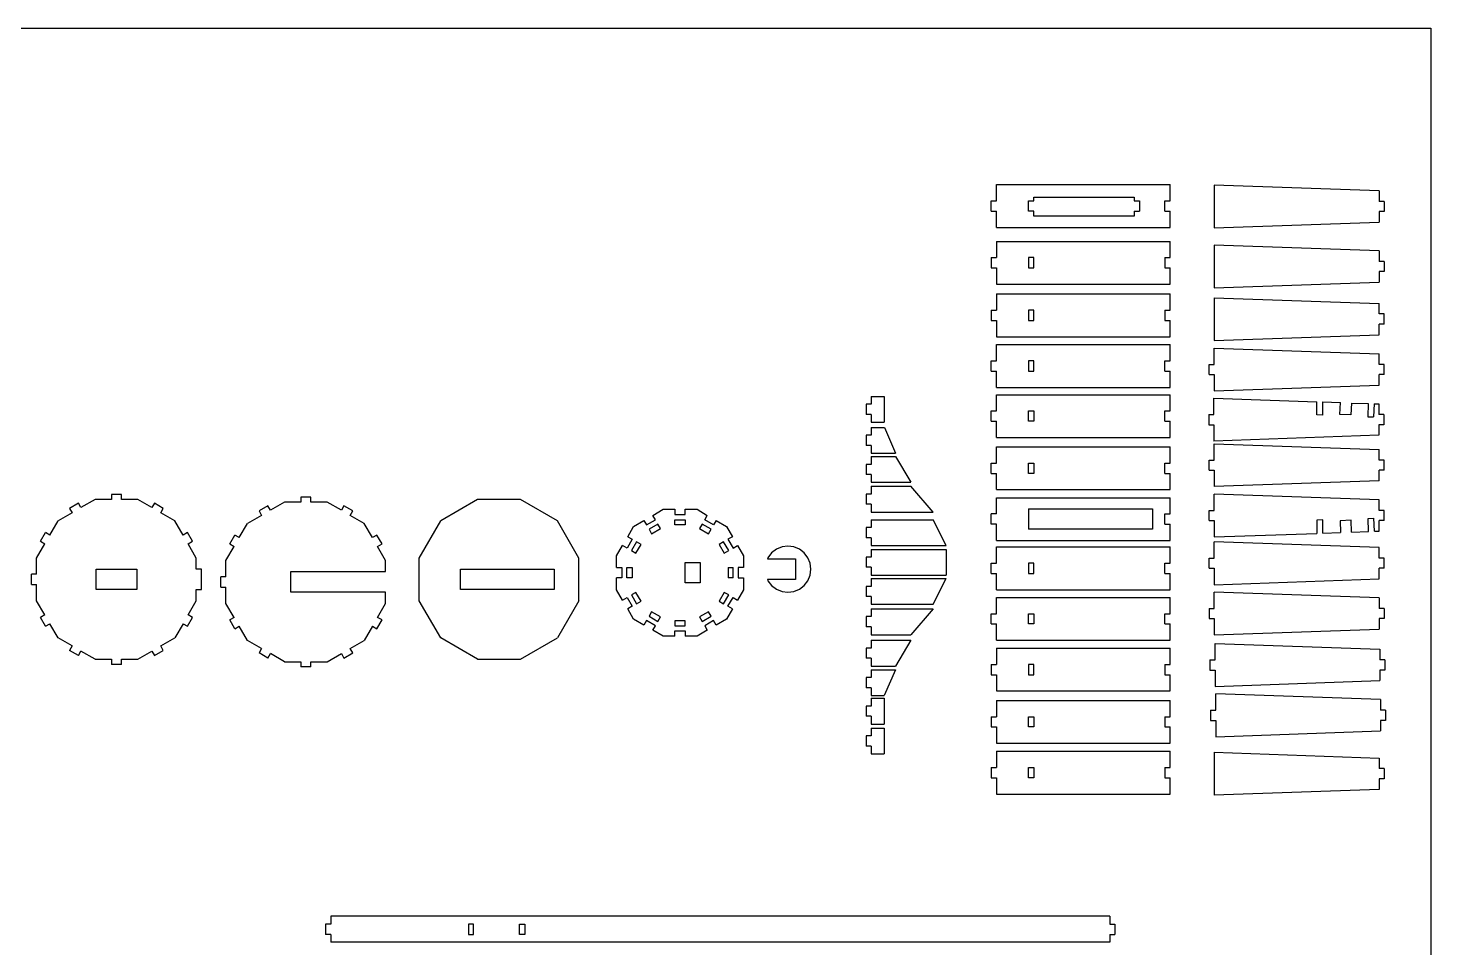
# Model space of a CAD drawing. Extents: x -1762 to 1685, y -691 to 759.
# Drawn here: x 588 to 1685, y 40 to 759 of the extents above; entities that cross this region are included whole.
import ezdxf

# ---------------------------------------------------------------- set-up
doc = ezdxf.new("R2010")
doc.units = 0
doc.header["$MEASUREMENT"] = 0
doc.layers.get('0').update_dxf_attribs({"linetype": 'CONTINUOUS'})

msp = doc.modelspace()

# ---------------------------------------------------------------- linework, layer by layer
for p, q in [((-1761.7, 758.9), (1685, 758.9)), ((1685, 758.9), (1685, -691.1)), ((1345.4, 636.5), (1481.1, 636.5)), ((1345.4, 623.7), (1345.4, 636.5)), ((1481.1, 623.7), (1481.1, 636.5)), ((1644.5, 631.6), (1515.7, 636.1)), ((1515.7, 636.1), (1515.7, 602.7)), ((1374.5, 623.7), (1374.5, 626.6)), ((1374.5, 626.6), (1453.1, 626.6)), ((1453.1, 626.6), (1453.1, 623.7)), ((1644.5, 631.6), (1644.5, 623.4)), ((1341.4, 623.7), (1345.4, 623.7)), ((1341.4, 615.7), (1341.4, 623.7)), ((1341.4, 615.7), (1345.4, 615.7)), ((1345.4, 603), (1345.4, 615.7)), ((1370.5, 615.7), (1370.5, 623.7)), ((1370.5, 623.7), (1374.5, 623.7)), ((1374.5, 615.7), (1370.5, 615.7)), ((1374.5, 611.8), (1374.5, 615.7)), ((1453.1, 623.7), (1457.1, 623.7)), ((1453.1, 615.7), (1457.1, 615.7)), ((1453.1, 615.7), (1453.1, 611.8)), ((1457.1, 623.7), (1457.1, 615.7)), ((1477.1, 615.7), (1477.1, 623.7)), ((1477.1, 623.7), (1481.1, 623.7)), ((1477.1, 615.7), (1481.1, 615.7)), ((1481.1, 603), (1481.1, 615.7)), ((1648.5, 623.4), (1644.5, 623.4)), ((1644.5, 615.4), (1644.5, 607.2)), ((1648.5, 615.4), (1644.5, 615.4)), ((1648.5, 623.4), (1648.5, 615.4)), ((1453.1, 611.8), (1374.5, 611.8)), ((1515.7, 602.7), (1644.5, 607.2)), ((1345.4, 603), (1481.1, 603)), ((1345.4, 592.1), (1481.1, 592.1)), ((1345.4, 592.1), (1345.4, 579.4)), ((1481.1, 579.4), (1481.1, 592.1)), ((1644.5, 584.7), (1515.7, 589.2)), ((1515.7, 589.2), (1515.7, 555.7)), ((1644.5, 584.7), (1644.5, 576.5)), ((1341.4, 579.4), (1345.4, 579.4)), ((1341.4, 579.4), (1341.4, 571.4)), ((1341.4, 571.4), (1345.4, 571.4)), ((1345.4, 571.4), (1345.4, 558.6)), ((1370.5, 579.4), (1370.5, 571.4)), ((1374.5, 579.4), (1370.5, 579.4)), ((1370.5, 571.4), (1374.5, 571.4)), ((1374.5, 571.4), (1374.5, 579.4)), ((1477.1, 579.4), (1477.1, 571.4)), ((1477.1, 579.4), (1481.1, 579.4)), ((1477.1, 571.4), (1481.1, 571.4)), ((1481.1, 558.6), (1481.1, 571.4)), ((1648.5, 576.5), (1644.5, 576.5)), ((1648.5, 576.5), (1648.5, 568.5)), ((1515.7, 555.7), (1644.5, 560.2)), ((1644.5, 568.5), (1644.5, 560.2)), ((1648.5, 568.5), (1644.5, 568.5)), ((1345.4, 558.6), (1481.1, 558.6)), ((1345.4, 551), (1481.1, 551)), ((1345.4, 551), (1345.4, 538.3)), ((1481.1, 538.3), (1481.1, 551)), ((1341.4, 538.3), (1345.4, 538.3)), ((1341.4, 538.3), (1341.4, 530.3)), ((1370.5, 538.3), (1370.5, 530.3)), ((1374.5, 538.3), (1370.5, 538.3)), ((1374.5, 530.3), (1374.5, 538.3)), ((1477.1, 538.3), (1477.1, 530.3)), ((1477.1, 538.3), (1481.1, 538.3)), ((1515.7, 548.1), (1515.7, 514.7)), ((1515.7, 548.1), (1644.5, 543.6)), ((1644.5, 535.4), (1644.5, 543.6)), ((1341.4, 530.3), (1345.4, 530.3)), ((1345.4, 530.3), (1345.4, 517.5)), ((1370.5, 530.3), (1374.5, 530.3)), ((1477.1, 530.3), (1481.1, 530.3)), ((1481.1, 517.5), (1481.1, 530.3)), ((1648.5, 535.4), (1644.5, 535.4)), ((1644.5, 519.2), (1644.5, 527.4)), ((1648.5, 527.4), (1644.5, 527.4)), ((1648.5, 527.4), (1648.5, 535.4)), ((1345.4, 517.5), (1481.1, 517.5)), ((1515.7, 514.7), (1644.5, 519.2)), ((1345.4, 511.5), (1481.1, 511.5)), ((1345.4, 498.8), (1345.4, 511.5)), ((1481.1, 498.8), (1481.1, 511.5)), ((1515.7, 508.7), (1644.5, 504.2)), ((1515.7, 496), (1515.7, 508.7)), ((1341.4, 498.8), (1345.4, 498.8)), ((1341.4, 490.8), (1341.4, 498.8)), ((1374.5, 498.8), (1370.5, 498.8)), ((1370.5, 498.8), (1370.5, 490.8)), ((1374.5, 490.8), (1374.5, 498.8)), ((1477.1, 490.8), (1477.1, 498.8)), ((1477.1, 498.8), (1481.1, 498.8)), ((1511.7, 496), (1515.7, 496)), ((1511.7, 488), (1511.7, 496)), ((1644.5, 496), (1644.5, 504.2)), ((1648.5, 496), (1644.5, 496)), ((1648.5, 488), (1648.5, 496)), ((1341.4, 490.8), (1345.4, 490.8)), ((1345.4, 478), (1345.4, 490.8)), ((1370.5, 490.8), (1374.5, 490.8)), ((1477.1, 490.8), (1481.1, 490.8)), ((1481.1, 478), (1481.1, 490.8)), ((1511.7, 488), (1515.7, 488)), ((1515.7, 488), (1515.7, 475.2)), ((1644.5, 479.7), (1644.5, 488)), ((1648.5, 488), (1644.5, 488)), ((1345.4, 478), (1481.1, 478)), ((1345.4, 472.3), (1481.1, 472.3)), ((1345.4, 459.6), (1345.4, 472.3)), ((1481.1, 459.6), (1481.1, 472.3)), ((1515.7, 475.2), (1644.5, 479.7)), ((1247.6, 464.9), (1243.6, 464.9)), ((1243.6, 464.9), (1243.6, 456.9)), ((1247.6, 470.9), (1257.7, 470.9)), ((1247.6, 470.9), (1247.6, 464.9)), ((1257.7, 470.9), (1257.7, 450.8)), ((1515.4, 469.6), (1595.7, 466.8)), ((1515.4, 456.8), (1515.4, 469.6)), ((1595.7, 456.5), (1595.7, 466.8)), ((1600.2, 466.6), (1614.2, 466.1)), ((1600.2, 466.6), (1600.2, 456.3)), ((1613.8, 456.9), (1614.2, 466.1)), ((1622.8, 465.8), (1622.5, 456.6)), ((1622.8, 465.8), (1636, 465.4)), ((1636, 465.4), (1635.7, 455.1)), ((1640.6, 465.2), (1640.2, 454.9)), ((1640.6, 465.2), (1644.3, 465.1)), ((1644.3, 465.1), (1644.3, 456.8)), ((1247.6, 456.9), (1243.6, 456.9)), ((1247.6, 456.9), (1247.6, 450.8)), ((1247.6, 450.8), (1257.7, 450.8)), ((1341.4, 459.6), (1345.4, 459.6)), ((1341.4, 451.6), (1341.4, 459.6)), ((1341.4, 451.6), (1345.4, 451.6)), ((1345.4, 438.8), (1345.4, 451.6)), ((1370.5, 451.6), (1370.5, 459.6)), ((1370.5, 459.6), (1374.5, 459.6)), ((1374.5, 451.6), (1370.5, 451.6)), ((1374.5, 459.6), (1374.5, 451.6)), ((1477.1, 451.6), (1477.1, 459.6)), ((1477.1, 459.6), (1481.1, 459.6)), ((1477.1, 451.6), (1481.1, 451.6)), ((1481.1, 438.8), (1481.1, 451.6)), ((1511.4, 456.8), (1515.4, 456.8)), ((1511.4, 456.8), (1511.4, 448.8)), ((1600.2, 456.3), (1595.7, 456.5)), ((1622.5, 456.6), (1613.8, 456.9)), ((1635.7, 455.1), (1640.2, 454.9)), ((1648.3, 456.8), (1644.3, 456.8)), ((1648.3, 456.8), (1648.3, 448.8)), ((1247.6, 440.6), (1243.6, 440.6)), ((1243.6, 440.6), (1243.6, 432.6)), ((1247.6, 446.7), (1257.9, 446.7)), ((1247.6, 446.7), (1247.6, 440.6)), ((1257.9, 446.7), (1266.5, 426.6)), ((1345.4, 438.8), (1481.1, 438.8)), ((1511.4, 448.8), (1515.4, 448.8)), ((1515.4, 448.8), (1515.4, 436.1)), ((1644.3, 440.6), (1515.4, 436.1)), ((1644.3, 448.8), (1644.3, 440.6)), ((1648.3, 448.8), (1644.3, 448.8)), ((1247.6, 432.6), (1243.6, 432.6)), ((1247.6, 432.6), (1247.6, 426.6)), ((1345.4, 431.5), (1481.1, 431.5)), ((1345.4, 418.8), (1345.4, 431.5)), ((1481.1, 418.8), (1481.1, 431.5)), ((1515.7, 434), (1644.5, 429.4)), ((1515.7, 421.2), (1515.7, 434)), ((1644.5, 421.2), (1644.5, 429.4)), ((1247.6, 417.8), (1243.6, 417.8)), ((1243.6, 417.8), (1243.6, 409.8)), ((1247.6, 426.6), (1266.5, 426.6)), ((1247.6, 423.9), (1266.5, 423.9)), ((1247.6, 423.9), (1247.6, 417.8)), ((1266.5, 423.9), (1278.6, 403.8)), ((1341.4, 418.8), (1345.4, 418.8)), ((1341.4, 410.8), (1341.4, 418.8)), ((1370.5, 418.8), (1374.5, 418.8)), ((1370.5, 410.8), (1370.5, 418.8)), ((1374.5, 418.8), (1374.5, 410.8)), ((1477.1, 410.8), (1477.1, 418.8)), ((1477.1, 418.8), (1481.1, 418.8)), ((1511.7, 421.2), (1515.7, 421.2)), ((1511.7, 413.2), (1511.7, 421.2)), ((1648.5, 421.2), (1644.5, 421.2)), ((1648.5, 413.2), (1648.5, 421.2)), ((1247.6, 409.8), (1243.6, 409.8)), ((1247.6, 409.8), (1247.6, 403.8)), ((1341.4, 410.8), (1345.4, 410.8)), ((1345.4, 398.1), (1345.4, 410.8)), ((1374.5, 410.8), (1370.5, 410.8)), ((1477.1, 410.8), (1481.1, 410.8)), ((1481.1, 398.1), (1481.1, 410.8)), ((1511.7, 413.2), (1515.7, 413.2)), ((1515.7, 413.2), (1515.7, 400.5)), ((1644.5, 405), (1644.5, 413.2)), ((1648.5, 413.2), (1644.5, 413.2)), ((1247.6, 403.8), (1278.6, 403.8)), ((1247.6, 400.7), (1278.6, 400.7)), ((1247.6, 400.7), (1247.6, 394.6)), ((1295.9, 380.6), (1278.6, 400.7)), ((1345.4, 398.1), (1481.1, 398.1)), ((1644.5, 405), (1515.7, 400.5)), ((627.8, 387.4), (620.9, 383.4)), ((629.8, 384), (627.8, 387.4)), ((640.9, 390.3), (629.8, 384)), ((653.6, 390.3), (640.9, 390.3)), ((661.6, 394.3), (653.6, 394.3)), ((653.6, 394.3), (653.6, 390.3)), ((661.6, 390.3), (661.6, 394.3)), ((674.3, 390.3), (661.6, 390.3)), ((685.3, 384), (674.3, 390.3)), ((687.3, 387.4), (685.3, 384)), ((694.2, 383.4), (687.3, 387.4)), ((775.9, 385.4), (769, 381.4)), ((777.9, 382), (775.9, 385.4)), ((788.9, 388.3), (777.9, 382)), ((801.6, 388.3), (788.9, 388.3)), ((809.6, 392.3), (801.6, 392.3)), ((801.6, 392.3), (801.6, 388.3)), ((809.6, 388.3), (809.6, 392.3)), ((822.4, 388.3), (809.6, 388.3)), ((833.4, 382), (822.4, 388.3)), ((835.4, 385.4), (833.4, 382)), ((842.3, 381.4), (835.4, 385.4)), ((939.9, 390.3), (911, 373.6)), ((973.4, 390.3), (939.9, 390.3)), ((1002.3, 373.6), (973.4, 390.3)), ((1247.6, 394.6), (1243.6, 394.6)), ((1243.6, 394.6), (1243.6, 386.6)), ((1247.6, 386.6), (1243.6, 386.6)), ((1247.6, 386.6), (1247.6, 380.6)), ((1345.4, 391.8), (1481.1, 391.8)), ((1345.4, 379.1), (1345.4, 391.8)), ((1481.1, 379.1), (1481.1, 391.8)), ((1644.5, 390.1), (1515.7, 394.6)), ((1515.7, 381.9), (1515.7, 394.6)), ((1644.5, 381.9), (1644.5, 390.1)), ((605.5, 362.6), (611.9, 373.6)), ((622.9, 380), (611.9, 373.6)), ((620.9, 383.4), (622.9, 380)), ((692.2, 380), (694.2, 383.4)), ((703.3, 373.6), (692.2, 380)), ((709.6, 362.6), (703.3, 373.6)), ((771, 378), (760, 371.6)), ((769, 381.4), (771, 378)), ((840.3, 378), (842.3, 381.4)), ((851.3, 371.6), (840.3, 378)), ((894.2, 344.6), (911, 373.6)), ((1019, 344.6), (1002.3, 373.6)), ((1061.8, 369.4), (1069.9, 374)), ((1069.9, 374), (1071.9, 370.5)), ((1071.9, 370.5), (1078.8, 374.5)), ((1076.8, 378), (1084.8, 382.7)), ((1078.8, 374.5), (1076.8, 378)), ((1084.8, 382.7), (1094.1, 382.7)), ((1094.1, 382.7), (1094.1, 378.6)), ((1094.1, 378.6), (1102.1, 378.6)), ((1094.1, 370.6), (1094.1, 374.6)), ((1094.1, 374.6), (1102.1, 374.6)), ((1102.1, 382.7), (1111.4, 382.7)), ((1102.1, 378.6), (1102.1, 382.7)), ((1102.1, 374.6), (1102.1, 370.6)), ((1111.4, 382.7), (1119.4, 378)), ((1117.4, 374.5), (1119.4, 378)), ((1124.3, 370.5), (1117.4, 374.5)), ((1126.3, 374), (1124.3, 370.5)), ((1126.3, 374), (1134.4, 369.4)), ((1247.6, 380.6), (1295.9, 380.6)), ((1247.6, 374.5), (1295.9, 374.5)), ((1247.6, 374.5), (1247.6, 368.4)), ((1306.1, 354.4), (1295.9, 374.5)), ((1345.4, 379.1), (1341.4, 379.1)), ((1341.4, 371.1), (1341.4, 379.1)), ((1370.5, 383.2), (1370.5, 367.2)), ((1370.5, 383.2), (1467.4, 383.2)), ((1467.4, 383.2), (1467.4, 367.2)), ((1477.1, 371.1), (1477.1, 379.1)), ((1477.1, 379.1), (1481.1, 379.1)), ((1511.7, 381.9), (1515.7, 381.9)), ((1511.7, 373.9), (1511.7, 381.9)), ((1511.7, 373.9), (1515.7, 373.9)), ((1515.7, 373.9), (1515.7, 361.1)), ((1600.5, 374.4), (1595.9, 374.2)), ((1595.9, 374.2), (1595.9, 363.9)), ((1600.5, 364.1), (1600.5, 374.4)), ((1622.7, 374.1), (1614.1, 373.8)), ((1614.1, 373.8), (1614.4, 364.6)), ((1623, 364.9), (1622.7, 374.1)), ((1635.9, 375.6), (1640.5, 375.8)), ((1636.3, 365.4), (1635.9, 375.6)), ((1640.8, 365.5), (1640.5, 375.8)), ((1648.5, 381.9), (1644.5, 381.9)), ((1644.5, 365.6), (1644.5, 373.9)), ((1648.5, 373.9), (1644.5, 373.9)), ((1648.5, 373.9), (1648.5, 381.9)), ((598.1, 357.7), (602.1, 364.6)), ((605.5, 362.6), (602.1, 364.6)), ((713.1, 364.6), (709.6, 362.6)), ((717.1, 357.7), (713.1, 364.6)), ((746.1, 355.7), (750.1, 362.6)), ((753.6, 360.6), (750.1, 362.6)), ((753.6, 360.6), (760, 371.6)), ((857.7, 360.6), (851.3, 371.6)), ((861.2, 362.6), (857.7, 360.6)), ((865.2, 355.7), (861.2, 362.6)), ((1057.2, 361.3), (1061.8, 369.4)), ((1080.8, 371.1), (1073.9, 367.1)), ((1073.9, 367.1), (1075.9, 363.6)), ((1075.9, 363.6), (1082.8, 367.6)), ((1082.8, 367.6), (1080.8, 371.1)), ((1102.1, 370.6), (1094.1, 370.6)), ((1115.4, 371.1), (1113.4, 367.6)), ((1113.4, 367.6), (1120.3, 363.6)), ((1122.3, 367.1), (1115.4, 371.1)), ((1120.3, 363.6), (1122.3, 367.1)), ((1134.4, 369.4), (1139, 361.3)), ((1247.6, 368.4), (1243.6, 368.4)), ((1243.6, 368.4), (1243.6, 360.4)), ((1345.4, 371.1), (1341.4, 371.1)), ((1345.4, 358.4), (1345.4, 371.1)), ((1467.4, 367.2), (1370.5, 367.2)), ((1477.1, 371.1), (1481.1, 371.1)), ((1481.1, 358.4), (1481.1, 371.1)), ((1515.7, 361.1), (1595.9, 363.9)), ((1600.5, 364.1), (1614.4, 364.6)), ((1623, 364.9), (1636.3, 365.4)), ((1640.8, 365.5), (1644.5, 365.6)), ((595.2, 344.6), (601.5, 355.7)), ((598.1, 357.7), (601.5, 355.7)), ((713.6, 355.7), (717.1, 357.7)), ((720, 344.6), (713.6, 355.7)), ((743.2, 342.6), (749.6, 353.7)), ((746.1, 355.7), (749.6, 353.7)), ((861.7, 353.7), (865.2, 355.7)), ((868, 342.6), (861.7, 353.7)), ((1048.5, 346.4), (1053.2, 354.4)), ((1056.7, 352.4), (1053.2, 354.4)), ((1060.7, 359.3), (1056.7, 352.4)), ((1057.2, 361.3), (1060.7, 359.3)), ((1064.1, 357.3), (1060.1, 350.4)), ((1063.6, 348.4), (1067.6, 355.3)), ((1067.6, 355.3), (1064.1, 357.3)), ((1132.1, 357.3), (1128.6, 355.3)), ((1128.6, 355.3), (1132.6, 348.4)), ((1136.1, 350.4), (1132.1, 357.3)), ((1139, 361.3), (1135.5, 359.3)), ((1135.5, 359.3), (1139.5, 352.4)), ((1139.5, 352.4), (1143, 354.4)), ((1143, 354.4), (1147.7, 346.4)), ((1173.4, 351.5), (1169.7, 348.6)), ((1177.8, 353.3), (1173.4, 351.5)), ((1182.4, 353.9), (1177.8, 353.3)), ((1187.1, 353.3), (1182.4, 353.9)), ((1191.4, 351.5), (1187.1, 353.3)), ((1195.1, 348.6), (1191.4, 351.5)), ((1247.6, 360.4), (1243.6, 360.4)), ((1247.6, 360.4), (1247.6, 354.4)), ((1247.6, 354.4), (1306.1, 354.4)), ((1247.6, 351.4), (1306.1, 351.4)), ((1247.6, 351.4), (1247.6, 345.4)), ((1306.1, 351.4), (1306.1, 331.3)), ((1345.4, 358.4), (1481.1, 358.4)), ((1345.4, 353.3), (1481.1, 353.3)), ((1345.4, 340.6), (1345.4, 353.3)), ((1481.1, 340.6), (1481.1, 353.3)), ((1644.5, 352.8), (1515.7, 357.3)), ((1515.7, 344.6), (1515.7, 357.3)), ((1644.5, 344.6), (1644.5, 352.8)), ((595.2, 331.9), (595.2, 344.6)), ((720, 336), (720, 344.6)), ((743.2, 329.9), (743.2, 342.6)), ((868, 334), (868, 342.6)), ((894.2, 311.2), (894.2, 344.6)), ((1019, 311.2), (1019, 344.6)), ((1048.5, 337.1), (1048.5, 346.4)), ((1060.1, 350.4), (1063.6, 348.4)), ((1102.2, 325.2), (1102.2, 341.2)), ((1102.2, 341.2), (1113.9, 341.2)), ((1113.9, 341.2), (1113.9, 325.2)), ((1132.6, 348.4), (1136.1, 350.4)), ((1147.7, 346.4), (1147.7, 337.1)), ((1166.8, 344.9), (1166.4, 343.9)), ((1166.4, 343.9), (1188.3, 343.9)), ((1169.7, 348.6), (1166.8, 344.9)), ((1188.3, 343.9), (1188.3, 327.9)), ((1198, 344.9), (1195.1, 348.6)), ((1199.8, 340.6), (1198, 344.9)), ((1200.4, 335.9), (1199.8, 340.6)), ((1247.6, 345.4), (1243.6, 345.4)), ((1243.6, 345.4), (1243.6, 337.4)), ((1341.4, 340.6), (1345.4, 340.6)), ((1341.4, 332.6), (1341.4, 340.6)), ((1374.5, 340.6), (1370.5, 340.6)), ((1370.5, 340.6), (1370.5, 332.6)), ((1374.5, 332.6), (1374.5, 340.6)), ((1477.1, 332.6), (1477.1, 340.6)), ((1477.1, 340.6), (1481.1, 340.6)), ((1511.7, 344.6), (1515.7, 344.6)), ((1511.7, 336.6), (1511.7, 344.6)), ((1648.5, 344.6), (1644.5, 344.6)), ((1648.5, 336.6), (1648.5, 344.6)), ((595.2, 331.9), (591.2, 331.9)), ((591.2, 323.9), (591.2, 331.9)), ((641.7, 320), (641.7, 336)), ((641.7, 336), (673.4, 336)), ((673.4, 336), (673.4, 320)), ((724, 336), (720, 336)), ((724, 320), (724, 336)), ((743.2, 329.9), (739.2, 329.9)), ((739.2, 321.9), (739.2, 329.9)), ((793.8, 318), (793.8, 334)), ((793.8, 334), (868, 334)), ((926.6, 320), (926.6, 336)), ((926.6, 336), (999.6, 336)), ((999.6, 336), (999.6, 320)), ((1048.5, 337.1), (1052.6, 337.1)), ((1052.6, 329.1), (1048.5, 329.1)), ((1048.5, 319.8), (1048.5, 329.1)), ((1052.6, 337.1), (1052.6, 329.1)), ((1056.6, 337.1), (1060.6, 337.1)), ((1056.6, 329.1), (1056.6, 337.1)), ((1060.6, 329.1), (1056.6, 329.1)), ((1060.6, 337.1), (1060.6, 329.1)), ((1135.6, 337.1), (1135.6, 329.1)), ((1135.6, 337.1), (1139.6, 337.1)), ((1139.6, 329.1), (1135.6, 329.1)), ((1139.6, 329.1), (1139.6, 337.1)), ((1143.6, 337.1), (1143.6, 329.1)), ((1147.7, 337.1), (1143.6, 337.1)), ((1143.6, 329.1), (1147.7, 329.1)), ((1147.7, 329.1), (1147.7, 319.8)), ((1198, 326.9), (1199.8, 331.2)), ((1199.8, 331.2), (1200.4, 335.9)), ((1247.6, 337.4), (1243.6, 337.4)), ((1247.6, 337.4), (1247.6, 331.3)), ((1247.6, 331.3), (1306.1, 331.3)), ((1341.4, 332.6), (1345.4, 332.6)), ((1345.4, 319.9), (1345.4, 332.6)), ((1370.5, 332.6), (1374.5, 332.6)), ((1477.1, 332.6), (1481.1, 332.6)), ((1481.1, 319.9), (1481.1, 332.6)), ((1511.7, 336.6), (1515.7, 336.6)), ((1515.7, 336.6), (1515.7, 323.8)), ((1644.5, 328.3), (1644.5, 336.6)), ((1648.5, 336.6), (1644.5, 336.6)), ((591.2, 323.9), (595.2, 323.9)), ((595.2, 311.2), (595.2, 323.9)), ((673.4, 320), (641.7, 320)), ((720, 311.2), (720, 320)), ((720, 320), (724, 320)), ((739.2, 321.9), (743.2, 321.9)), ((743.2, 309.2), (743.2, 321.9)), ((999.6, 320), (926.6, 320)), ((1053.2, 311.8), (1048.5, 319.8)), ((1113.9, 325.2), (1102.2, 325.2)), ((1147.7, 319.8), (1143, 311.8)), ((1188.3, 327.9), (1166.4, 327.9)), ((1166.4, 327.9), (1166.8, 326.9)), ((1166.8, 326.9), (1169.7, 323.2)), ((1169.7, 323.2), (1173.4, 320.3)), ((1173.4, 320.3), (1177.8, 318.5)), ((1177.8, 318.5), (1182.4, 317.9)), ((1182.4, 317.9), (1187.1, 318.5)), ((1187.1, 318.5), (1191.4, 320.3)), ((1191.4, 320.3), (1195.1, 323.2)), ((1195.1, 323.2), (1198, 326.9)), ((1247.6, 322.5), (1243.6, 322.5)), ((1243.6, 322.5), (1243.6, 314.5)), ((1247.6, 328.6), (1306.1, 328.6)), ((1247.6, 328.6), (1247.6, 322.5)), ((1295.9, 308.5), (1306.1, 328.6)), ((1345.4, 319.9), (1481.1, 319.9)), ((1515.7, 323.8), (1644.5, 328.3)), ((1644.5, 313.5), (1515.7, 318)), ((1515.7, 305.3), (1515.7, 318)), ((601.5, 300.2), (595.2, 311.2)), ((713.6, 300.2), (720, 311.2)), ((749.6, 298.2), (743.2, 309.2)), ((868, 318), (793.8, 318)), ((861.7, 298.2), (868, 309.2)), ((868, 309.2), (868, 318)), ((911, 282.2), (894.2, 311.2)), ((1019, 311.2), (1002.3, 282.2)), ((1053.2, 311.8), (1056.7, 313.8)), ((1056.7, 313.8), (1060.7, 306.9)), ((1063.6, 317.8), (1060.1, 315.8)), ((1060.1, 315.8), (1064.1, 308.9)), ((1067.6, 310.9), (1063.6, 317.8)), ((1064.1, 308.9), (1067.6, 310.9)), ((1132.6, 317.8), (1128.6, 310.9)), ((1128.6, 310.9), (1132.1, 308.9)), ((1132.1, 308.9), (1136.1, 315.8)), ((1136.1, 315.8), (1132.6, 317.8)), ((1135.5, 306.9), (1139.5, 313.8)), ((1139.5, 313.8), (1143, 311.8)), ((1247.6, 314.5), (1243.6, 314.5)), ((1247.6, 314.5), (1247.6, 308.5)), ((1247.6, 308.5), (1295.9, 308.5)), ((1345.4, 313.9), (1481.1, 313.9)), ((1345.4, 301.1), (1345.4, 313.9)), ((1481.1, 301.1), (1481.1, 313.9)), ((1644.5, 313.5), (1644.5, 305.3)), ((601.5, 300.2), (598.1, 298.2)), ((602.1, 291.3), (598.1, 298.2)), ((713.1, 291.3), (717.1, 298.2)), ((717.1, 298.2), (713.6, 300.2)), ((749.6, 298.2), (746.1, 296.2)), ((750.1, 289.3), (746.1, 296.2)), ((861.2, 289.3), (865.2, 296.2)), ((865.2, 296.2), (861.7, 298.2)), ((1060.7, 306.9), (1057.2, 304.9)), ((1061.8, 296.8), (1057.2, 304.9)), ((1069.9, 292.2), (1061.8, 296.8)), ((1075.9, 302.6), (1073.9, 299.1)), ((1073.9, 299.1), (1080.8, 295.1)), ((1082.8, 298.6), (1075.9, 302.6)), ((1080.8, 295.1), (1082.8, 298.6)), ((1120.3, 302.6), (1113.4, 298.6)), ((1113.4, 298.6), (1115.4, 295.1)), ((1115.4, 295.1), (1122.3, 299.1)), ((1122.3, 299.1), (1120.3, 302.6)), ((1134.4, 296.8), (1126.3, 292.2)), ((1139, 304.9), (1134.4, 296.8)), ((1139, 304.9), (1135.5, 306.9)), ((1247.6, 298.8), (1243.6, 298.8)), ((1243.6, 298.8), (1243.6, 290.8)), ((1247.6, 304.8), (1295.9, 304.8)), ((1247.6, 304.8), (1247.6, 298.8)), ((1295.9, 304.8), (1278.6, 284.7)), ((1341.4, 301.1), (1345.4, 301.1)), ((1341.4, 293.1), (1341.4, 301.1)), ((1370.5, 293.1), (1370.5, 301.1)), ((1370.5, 301.1), (1374.5, 301.1)), ((1374.5, 301.1), (1374.5, 293.1)), ((1477.1, 293.1), (1477.1, 301.1)), ((1477.1, 301.1), (1481.1, 301.1)), ((1511.7, 305.3), (1515.7, 305.3)), ((1511.7, 305.3), (1511.7, 297.3)), ((1511.7, 297.3), (1515.7, 297.3)), ((1515.7, 297.3), (1515.7, 284.6)), ((1648.5, 305.3), (1644.5, 305.3)), ((1644.5, 297.3), (1644.5, 289.1)), ((1648.5, 297.3), (1644.5, 297.3)), ((1648.5, 305.3), (1648.5, 297.3)), ((602.1, 291.3), (605.5, 293.3)), ((611.9, 282.2), (605.5, 293.3)), ((709.6, 293.3), (703.3, 282.2)), ((709.6, 293.3), (713.1, 291.3)), ((750.1, 289.3), (753.6, 291.3)), ((760, 280.2), (753.6, 291.3)), ((857.7, 291.3), (851.3, 280.2)), ((857.7, 291.3), (861.2, 289.3)), ((1071.9, 295.7), (1069.9, 292.2)), ((1078.8, 291.7), (1071.9, 295.7)), ((1076.8, 288.2), (1078.8, 291.7)), ((1084.8, 283.5), (1076.8, 288.2)), ((1102.1, 295.6), (1094.1, 295.6)), ((1094.1, 295.6), (1094.1, 291.6)), ((1094.1, 291.6), (1102.1, 291.6)), ((1094.1, 283.5), (1094.1, 287.6)), ((1094.1, 287.6), (1102.1, 287.6)), ((1102.1, 291.6), (1102.1, 295.6)), ((1102.1, 287.6), (1102.1, 283.5)), ((1119.4, 288.2), (1111.4, 283.5)), ((1124.3, 295.7), (1117.4, 291.7)), ((1117.4, 291.7), (1119.4, 288.2)), ((1126.3, 292.2), (1124.3, 295.7)), ((1247.6, 290.8), (1243.6, 290.8)), ((1247.6, 290.8), (1247.6, 284.7)), ((1341.4, 293.1), (1345.4, 293.1)), ((1345.4, 280.4), (1345.4, 293.1)), ((1374.5, 293.1), (1370.5, 293.1)), ((1477.1, 293.1), (1481.1, 293.1)), ((1481.1, 280.4), (1481.1, 293.1)), ((1515.7, 284.6), (1644.5, 289.1)), ((622.9, 275.9), (611.9, 282.2)), ((622.9, 275.9), (620.9, 272.4)), ((692.2, 275.9), (703.3, 282.2)), ((694.2, 272.4), (692.2, 275.9)), ((771, 273.9), (760, 280.2)), ((840.3, 273.9), (851.3, 280.2)), ((939.9, 265.5), (911, 282.2)), ((973.4, 265.5), (1002.3, 282.2)), ((1094.1, 283.5), (1084.8, 283.5)), ((1111.4, 283.5), (1102.1, 283.5)), ((1247.6, 274.3), (1243.6, 274.3)), ((1243.6, 274.3), (1243.6, 266.3)), ((1247.6, 284.7), (1278.6, 284.7)), ((1247.6, 280.3), (1278.6, 280.3)), ((1247.6, 280.3), (1247.6, 274.3)), ((1278.6, 280.3), (1266.5, 260.2)), ((1345.4, 280.4), (1481.1, 280.4)), ((1345.4, 274.2), (1481.1, 274.2)), ((1345.4, 274.2), (1345.4, 261.4)), ((1481.1, 261.4), (1481.1, 274.2)), ((1516.3, 277.8), (1645.1, 273.3)), ((1516.3, 265.1), (1516.3, 277.8)), ((627.8, 268.4), (620.9, 272.4)), ((627.8, 268.4), (629.8, 271.9)), ((640.9, 265.5), (629.8, 271.9)), ((640.9, 265.5), (653.6, 265.5)), ((653.6, 265.5), (653.6, 261.5)), ((661.6, 261.5), (661.6, 265.5)), ((661.6, 265.5), (674.3, 265.5)), ((674.3, 265.5), (685.3, 271.9)), ((685.3, 271.9), (687.3, 268.4)), ((687.3, 268.4), (694.2, 272.4)), ((771, 273.9), (769, 270.4)), ((775.9, 266.4), (769, 270.4)), ((775.9, 266.4), (777.9, 269.9)), ((788.9, 263.5), (777.9, 269.9)), ((788.9, 263.5), (801.6, 263.5)), ((801.6, 263.5), (801.6, 259.5)), ((809.6, 259.5), (809.6, 263.5)), ((809.6, 263.5), (822.4, 263.5)), ((822.4, 263.5), (833.4, 269.9)), ((833.4, 269.9), (835.4, 266.4)), ((835.4, 266.4), (842.3, 270.4)), ((842.3, 270.4), (840.3, 273.9)), ((939.9, 265.5), (973.4, 265.5)), ((1247.6, 266.3), (1243.6, 266.3)), ((1247.6, 266.3), (1247.6, 260.2)), ((1512.3, 265.1), (1516.3, 265.1)), ((1512.3, 265.1), (1512.3, 257.1)), ((1645.1, 273.3), (1645.1, 265.1)), ((1649.1, 265.1), (1645.1, 265.1)), ((1649.1, 265.1), (1649.1, 257.1)), ((661.6, 261.5), (653.6, 261.5)), ((809.6, 259.5), (801.6, 259.5)), ((1247.6, 260.2), (1266.5, 260.2)), ((1247.6, 257.2), (1266.5, 257.2)), ((1247.6, 257.2), (1247.6, 251.2)), ((1266.5, 257.2), (1257.7, 237.1)), ((1341.4, 261.4), (1345.4, 261.4)), ((1341.4, 261.4), (1341.4, 253.4)), ((1341.4, 253.4), (1345.4, 253.4)), ((1345.4, 253.4), (1345.4, 240.7)), ((1370.5, 261.4), (1370.5, 253.4)), ((1374.5, 261.4), (1370.5, 261.4)), ((1370.5, 253.4), (1374.5, 253.4)), ((1374.5, 253.4), (1374.5, 261.4)), ((1477.1, 261.4), (1477.1, 253.4)), ((1477.1, 261.4), (1481.1, 261.4)), ((1477.1, 253.4), (1481.1, 253.4)), ((1481.1, 240.7), (1481.1, 253.4)), ((1512.3, 257.1), (1516.3, 257.1)), ((1516.3, 257.1), (1516.3, 244.3)), ((1645.1, 257.1), (1645.1, 248.8)), ((1649.1, 257.1), (1645.1, 257.1)), ((1247.6, 251.2), (1243.6, 251.2)), ((1243.6, 251.2), (1243.6, 243.2)), ((1247.6, 243.2), (1243.6, 243.2)), ((1247.6, 243.2), (1247.6, 237.1)), ((1516.3, 244.3), (1645.1, 248.8)), ((1247.6, 237.1), (1257.7, 237.1)), ((1247.6, 235), (1257.7, 235)), ((1247.6, 235), (1247.6, 228.9)), ((1257.7, 235), (1257.7, 214.9)), ((1345.4, 240.7), (1481.1, 240.7)), ((1345.4, 233.3), (1481.1, 233.3)), ((1345.4, 233.3), (1345.4, 220.6)), ((1481.1, 220.6), (1481.1, 233.3)), ((1516.8, 225.7), (1516.8, 238.5)), ((1645.6, 234), (1516.8, 238.5)), ((1645.6, 234), (1645.6, 225.7)), ((1247.6, 228.9), (1243.6, 228.9)), ((1243.6, 228.9), (1243.6, 220.9)), ((1247.6, 220.9), (1243.6, 220.9)), ((1247.6, 220.9), (1247.6, 214.9)), ((1341.4, 220.6), (1345.4, 220.6)), ((1341.4, 220.6), (1341.4, 212.6)), ((1370.5, 212.6), (1370.5, 220.6)), ((1370.5, 220.6), (1374.5, 220.6)), ((1374.5, 220.6), (1374.5, 212.6)), ((1477.1, 220.6), (1477.1, 212.6)), ((1477.1, 220.6), (1481.1, 220.6)), ((1512.8, 225.7), (1516.8, 225.7)), ((1512.8, 225.7), (1512.8, 217.7)), ((1649.6, 225.7), (1645.6, 225.7)), ((1649.6, 225.7), (1649.6, 217.7)), ((1247.6, 214.9), (1257.7, 214.9)), ((1247.6, 211.7), (1257.7, 211.7)), ((1247.6, 211.7), (1247.6, 205.6)), ((1257.7, 211.7), (1257.7, 191.6)), ((1341.4, 212.6), (1345.4, 212.6)), ((1345.4, 212.6), (1345.4, 199.9)), ((1374.5, 212.6), (1370.5, 212.6)), ((1477.1, 212.6), (1481.1, 212.6)), ((1481.1, 199.9), (1481.1, 212.6)), ((1512.8, 217.7), (1516.8, 217.7)), ((1516.8, 217.7), (1516.8, 205)), ((1516.8, 205), (1645.6, 209.5)), ((1645.6, 217.7), (1645.6, 209.5)), ((1649.6, 217.7), (1645.6, 217.7)), ((1247.6, 205.6), (1243.6, 205.6)), ((1243.6, 205.6), (1243.6, 197.6)), ((1247.6, 197.6), (1243.6, 197.6)), ((1247.6, 197.6), (1247.6, 191.6)), ((1345.4, 199.9), (1481.1, 199.9)), ((1247.6, 191.6), (1257.7, 191.6)), ((1345.4, 193.6), (1481.1, 193.6)), ((1345.4, 193.6), (1345.4, 180.8)), ((1481.1, 180.8), (1481.1, 193.6)), ((1515.7, 192.8), (1644.5, 188.3)), ((1515.7, 192.8), (1515.7, 159.3)), ((1644.5, 188.3), (1644.5, 180)), ((1341.4, 180.8), (1345.4, 180.8)), ((1341.4, 180.8), (1341.4, 172.8)), ((1370.5, 172.8), (1370.5, 180.8)), ((1370.5, 180.8), (1374.5, 180.8)), ((1374.5, 180.8), (1374.5, 172.8)), ((1477.1, 180.8), (1477.1, 172.8)), ((1477.1, 180.8), (1481.1, 180.8)), ((1648.5, 180), (1644.5, 180)), ((1648.5, 180), (1648.5, 172)), ((1341.4, 172.8), (1345.4, 172.8)), ((1345.4, 172.8), (1345.4, 160.1)), ((1374.5, 172.8), (1370.5, 172.8)), ((1477.1, 172.8), (1481.1, 172.8)), ((1481.1, 160.1), (1481.1, 172.8)), ((1644.5, 172), (1644.5, 163.8)), ((1648.5, 172), (1644.5, 172)), ((1345.4, 160.1), (1481.1, 160.1)), ((1644.5, 163.8), (1515.7, 159.3)), ((825.1, 58.5), (821.1, 58.5)), ((821.1, 58.5), (821.1, 50.5)), ((1433.9, 64.8), (825.1, 64.8)), ((825.1, 64.8), (825.1, 58.5)), ((932.7, 58.5), (932.7, 50.5)), ((936.7, 58.5), (932.7, 58.5)), ((936.7, 50.5), (936.7, 58.5)), ((972.7, 50.5), (972.7, 58.5)), ((972.7, 58.5), (976.7, 58.5)), ((976.7, 58.5), (976.7, 50.5)), ((1433.9, 64.8), (1433.9, 58.5)), ((1433.9, 58.5), (1437.9, 58.5)), ((1437.9, 58.5), (1437.9, 50.5)), ((825.1, 50.5), (821.1, 50.5)), ((825.1, 50.5), (825.1, 44.3)), ((1433.9, 44.3), (825.1, 44.3)), ((932.7, 50.5), (936.7, 50.5)), ((976.7, 50.5), (972.7, 50.5)), ((1433.9, 50.5), (1433.9, 44.3)), ((1433.9, 50.5), (1437.9, 50.5))]:
    msp.add_line(p, q)

doc.saveas('drawing.dxf')
